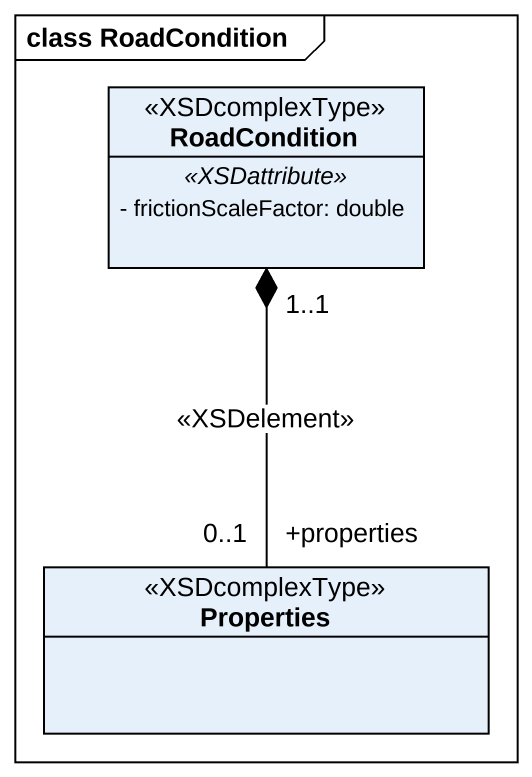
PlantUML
@startuml
mainframe class RoadCondition
hide circle
hide empty members
skinparam classAttributeIconSize 0
class RoadCondition <<XSDcomplexType>> {
  .. <<XSDattribute>> ..
  - frictionScaleFactor: double
}
class Properties <<XSDcomplexType>>
RoadCondition "1..1" *-- "+properties\n0..1" Properties : <<XSDelement>>
@enduml
